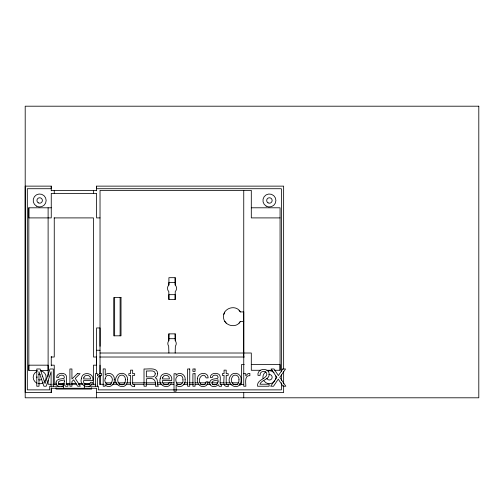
<?xml version="1.0" encoding="UTF-8"?>
<svg xmlns="http://www.w3.org/2000/svg" width="504" height="504" viewBox="0 0 504 504"><rect width="100%" height="100%" fill="white"/><g stroke="black" fill="none" stroke-linecap="round" stroke-linejoin="round"><path stroke-width="0.76" d="M37.309 370.383L28.823 370.383L28.823 207.793L51.257 207.793M51.257 190.84L51.257 186.133L25.2 186.133L25.2 392.54L51.257 392.54L51.257 387.834M51.257 365.86L51.257 356.441M96.579 373.647L96.579 327.946L100.031 327.946L100.031 346.279M96.579 190.833L96.579 186.133L283.639 186.133L283.639 368.997M100.031 375.184L100.031 384.426L100.031 374.989M100.031 365.173L100.031 373.647L100.031 190.38L251.301 190.38L251.301 217.904L280.067 217.904M168.909 353.014L168.664 346.084A4.227 4.227 0 0 1 168.695 340.943L168.909 333.862L175.159 333.862L175.398 340.981A4.227 4.227 0 0 1 175.367 346.122L175.159 353.014M168.909 299.502L168.909 294.664L175.159 294.664L175.159 299.502L168.909 299.502L168.808 291.539A4.555 4.555 0 0 1 168.808 285.1L168.909 282.517L175.159 282.517M175.159 340.736L175.159 333.862M175.159 299.502L175.253 291.539A4.555 4.555 0 0 0 175.253 285.1L175.159 277.679L168.909 277.679L168.909 285.025M239.86 385.163L239.86 383.607M243.747 357.021L243.753 311.919L240.364 311.919C236.137 304.164 223.121 307.881 223.53 316.682C223.108 325.496 236.118 329.194 240.364 321.457L243.753 321.451M274.623 370.276L280.067 370.276L280.067 364.594L251.301 364.594M281.377 382.794L281.377 389.869L98.305 389.869L98.305 386.272L88.981 386.272M281.377 380.438L281.377 374.938M281.377 371.794L281.377 188.723L96.579 188.723L96.579 186.133M283.639 385.478L283.639 392.54L96.579 392.54M283.639 383.909L283.639 371.354M223.839 314.332L224.746 312.133M239.079 323.127L240.37 321.451M51.257 190.38L96.579 190.38M251.301 207.793L280.067 207.793L280.067 370.276M54.054 217.904L93.473 217.904L93.473 357.021L96.579 357.021L96.579 365.173L93.473 365.173L93.473 384.426M100.031 217.904L96.579 217.904L96.579 193.372L51.257 193.372L51.257 217.904L28.823 217.904L28.823 207.793M168.909 338.701L175.159 338.701M96.579 350.249L100.031 350.249M100.031 353.014L251.301 353.014L251.301 370.276L260.631 370.276M51.257 357.021L54.256 357.021L54.256 217.904M99.723 357.021L244.32 357.021M244.289 364.594L241.454 364.594L241.454 384.457M51.257 365.173L54.256 365.173L54.256 384.426M266.849 370.276L272.292 370.276M40.396 370.383L48.113 370.383L48.113 207.793M243.753 373.653L245.757 373.653L245.757 375.826L248.006 373.603L249.871 373.433L249.871 375.663C244.301 374.932 245.845 383.097 245.864 386.228L243.753 386.228L243.747 190.38M105.487 382.832L111.775 382.832M113.35 382.832L116.493 382.832M118.062 382.832L125.137 382.832M126.706 382.832L130.637 382.832M132.206 382.832L155.78 382.832M157.355 382.832L161.28 382.832M162.855 382.832L169.924 382.832M171.499 382.832L173.855 382.832M176.211 382.832L182.498 382.832M184.067 382.832L187.998 382.832M189.573 382.832L193.498 382.832M195.073 382.832L198.217 382.832M199.786 382.832L206.073 382.832M207.642 382.832L210.004 382.832M211.573 382.832L217.86 382.832M220.216 382.832L224.148 382.832M225.716 382.832L230.435 382.832M232.004 382.832L238.291 382.832M58.395 383.468L64.588 383.468M66.131 383.468L69.999 383.468M71.543 383.468L76.186 383.468M78.504 383.468L82.373 383.468M83.922 383.468L90.109 383.468M51.257 384.269L48.113 384.269L48.113 380.413M52.819 384.269L56.587 384.269M58.124 384.269L63.813 384.269M66.106 384.269L70.447 384.269M71.543 384.269L76.614 384.269M78.158 384.269L82.782 384.269M84.073 384.269L90.329 384.269M91.218 384.269L95.81 384.269M58.905 386.272L49.688 386.272L49.688 389.869L27.323 389.869L27.323 188.723L51.257 188.723L51.257 186.133M61.973 386.272L63.51 386.272M100.031 384.269L103.956 384.269M106.312 384.275L111.025 384.281M112.594 384.281L117.306 384.287M118.881 384.287L124.375 384.294M125.95 384.294L130.662 384.3M133.012 384.306L144.012 384.313M145.58 384.319L155.793 384.331M157.361 384.331L162.074 384.338M163.643 384.338L168.355 384.344M169.924 384.344L173.855 384.35M176.992 384.35L180.923 384.357M183.28 384.357L187.992 384.363M189.561 384.369L193.486 384.369M195.061 384.369L198.986 384.376M200.554 384.376L205.267 384.382M206.835 384.388L210.767 384.388M212.335 384.394L216.26 384.394M220.191 384.401L231.185 384.413M232.754 384.413L237.466 384.42M239.041 384.42L243.747 384.426M239.079 310.237L240.37 311.913M224.746 321.237L226.195 323.127M240.055 383.588L240.446 385.106M243.747 392.54L243.747 397.801M175.159 277.679L175.159 285.025M168.909 333.862L168.909 340.736M120.116 297.549L120.116 335.815M114.647 297.549L114.647 335.815M97.518 386.228C97.499 383.097 95.955 374.932 101.518 375.663L101.518 373.433L99.653 373.603L97.411 375.826L97.411 373.653L95.401 373.653L95.401 386.228M96.579 397.801L96.579 388.275L51.257 388.275L51.257 392.54M93.473 190.38L93.473 193.372M91.652 387.677L91.652 389.082L56.076 389.082L56.076 387.677M84.325 385.604L84.325 388.275M63.51 384.936L63.51 388.275M56.076 383.468L56.076 384.269M54.256 190.38L54.256 193.372M53.304 386.228L53.304 368.985L49.99 368.985L45.07 383.563L40.118 368.985L36.773 368.985L36.773 386.228L39.003 386.228L38.94 371.681L43.898 386.228L46.21 386.228L51.131 371.681L51.08 386.228M48.113 376.551L48.113 365.173L28.823 365.173L28.823 370.383M275.783 376.003A6.495 6.495 0 0 1 275.411 379.751M274.812 380.879A6.495 6.495 0 0 1 264.014 380.879M263.044 378.536A6.495 6.495 0 0 1 265.803 371.87M268.147 370.9A6.495 6.495 0 0 1 274.006 372.676M40.931 370.9A6.495 6.495 0 0 1 44.258 381.862M43.275 382.668A6.495 6.495 0 0 1 38.398 383.639M37.183 383.267A6.495 6.495 0 0 1 37.183 371.272M268.878 374.585A2.734 2.734 0 0 1 272.053 376.564A2.734 2.734 0 0 1 270.289 379.859A2.734 2.734 0 0 1 266.887 378.315M41.599 379.203A2.734 2.734 0 0 1 38.619 379.796M36.987 377.805A2.734 2.734 0 0 1 36.987 376.734M38.619 374.743A2.734 2.734 0 0 1 40.2 374.585M42.191 376.223A2.734 2.734 0 0 1 42.349 376.734M182.939 379.865C184.206 384.527 176.791 386.996 176.167 381.73C173.792 375.234 183.261 372.229 182.939 379.865M105.191 378.668C103.005 383.544 110.735 387.563 111.882 381.818C114.421 376.211 106.432 372.002 105.191 378.668M114.257 379.701C115.246 384.697 108.423 389.416 105.134 384.621L105.134 386.228L103.188 386.228L103.188 368.922L105.242 368.922L105.242 375.184C108.448 370.913 115.252 374.711 114.257 379.701M127.581 379.676C127.493 392.83 109.67 384.854 117.476 375.171A5.191 5.191 0 0 1 120.506 373.407C124.293 372.462 128.003 375.826 127.581 379.676M197.492 378.724C196.125 383.443 201.008 388.59 205.638 385.944A4.316 4.316 0 0 0 207.541 383.941L208.152 381.78L206.098 381.78C205.852 383.67 204.095 385.207 202.154 384.703A2.589 2.589 0 0 1 200.441 383.494C196.541 379.222 203.755 370.988 206.098 377.88L208.152 377.88C208.07 371.152 197.284 372.406 197.492 378.724M241.183 379.676C241.088 392.83 223.266 384.854 231.071 375.171A5.191 5.191 0 0 1 234.108 373.407C237.888 372.462 241.605 375.826 241.183 379.676M81.371 378.737C78.832 386.159 90.928 390.134 92.572 382.284L90.493 382.284C89.473 386.467 82.675 385.075 83.532 380.614L92.749 380.614C94.765 372.626 81.868 370.717 81.371 378.737M160.215 378.737C157.676 386.159 169.779 390.134 171.417 382.284L169.344 382.284C168.317 386.467 161.519 385.075 162.382 380.614L171.593 380.614C173.615 372.626 160.713 370.717 160.215 378.737M185.094 379.663C186.203 384.621 179.626 389.39 176.142 384.817L176.142 391.243L174.025 391.243L174.025 373.716L176.079 373.716L176.079 375.379C179.141 370.881 186.026 374.686 185.094 379.663M155.314 373.855C155.358 378.321 148.957 376.57 146.355 376.885L146.355 370.988C148.951 371.391 155.201 369.401 155.314 373.855M56.057 382.101C55.075 386.946 62.181 388.111 64.48 384.565L65.482 386.303L67.883 386.284L67.883 384.728L66.623 384.596C65.621 381.232 68.683 374.598 63.517 373.559C60.707 372.79 56.398 373.911 56.637 377.496L58.609 377.496C58.659 374.957 61.904 374.686 63.661 375.619L64.43 377.187L63.926 378.409C61.305 379.109 56.763 378.586 56.057 382.101M209.752 382.101C208.769 386.946 215.869 388.111 218.169 384.565L219.177 386.303L221.571 386.284L221.571 384.728L220.311 384.596C219.309 381.232 222.371 374.598 217.211 373.559C214.395 372.79 210.092 373.911 210.326 377.496L212.297 377.496C212.354 374.957 215.592 374.686 217.356 375.619L218.125 377.187L217.615 378.409C214.994 379.109 210.458 378.586 209.752 382.101M269.205 374.396C269.18 379.884 261.488 379.663 259.938 384.231L269.123 384.231L269.123 386.228L257.582 386.228C256.693 379.531 265.545 379.663 266.868 374.491C266.95 369.716 259.163 370.761 260.14 375.379L257.991 375.379C256.813 368.059 269.331 367.196 269.205 374.396M125.376 379.739C125.572 389.258 114.036 383.676 118.919 376.614A2.873 2.873 0 0 1 120.834 375.228C123.581 374.441 125.729 377.131 125.376 379.739M238.972 379.739C239.167 389.258 227.638 383.676 232.514 376.614A2.873 2.873 0 0 1 234.429 375.228C237.182 374.441 239.324 377.131 238.972 379.739M157.683 373.634L157.046 376.167L155.251 377.754C158.527 378.945 156.7 383.021 157.884 385.459L158.344 386.228L155.478 386.228C156.24 379.487 153.159 377.313 146.355 378.832L146.355 386.228L144.018 386.228L144.018 368.985C148.094 369.375 157.437 366.893 157.683 373.634M64.373 381.534C64.544 384.407 59.982 386.114 58.363 383.701C57.399 379.966 62.345 380.948 64.373 379.833L64.373 381.534M218.062 381.534C218.232 384.407 213.671 386.114 212.058 383.701C211.088 379.966 216.033 380.948 218.062 379.833L218.062 381.534M83.885 377.458L83.588 378.939L90.575 378.939C90.991 375.033 85.094 373.785 83.885 377.458M162.729 377.458L162.439 378.939L169.426 378.939C169.835 375.033 163.945 373.785 162.729 377.458M282.776 368.985L278.41 375.581L274.006 368.985L271.083 368.985L276.872 377.389L270.692 386.228L273.514 386.228L278.29 379.14L282.939 386.228L285.837 386.228L279.77 377.389L285.56 368.985L282.776 368.985M77.358 373.653L71.933 378.995L71.933 368.985L69.905 368.985L69.905 386.228L71.933 386.228L71.933 381.509L73.704 379.89L77.629 386.228L80.325 386.228L75.241 378.365L80.06 373.653L77.358 373.653M134.662 386.228C128.249 388.086 130.838 378.58 130.517 375.379L128.816 375.379L128.816 373.653L130.517 373.653L130.517 370.144L132.653 370.144L132.653 373.653L134.662 373.653L134.662 375.379L132.653 375.379L132.653 383.588L133.1 384.47L134.662 384.565L134.662 386.228M228.205 386.228C221.792 388.086 224.381 378.58 224.066 375.379L222.358 375.379L222.358 373.653L224.066 373.653L224.066 370.144L226.202 370.144L226.202 373.653L228.205 373.653L228.205 375.379L226.202 375.379L226.202 383.588L226.643 384.47L228.205 384.565L228.205 386.228M478.8 106.199L25.2 106.199L25.2 397.801L478.8 397.801L478.8 106.199M121.023 297.549L113.734 297.549L113.734 335.815L121.023 335.815L121.023 297.549M189.737 368.985L187.62 368.985L187.62 386.228L189.737 386.228L189.737 368.985M195.054 368.985L192.906 368.985L192.906 371.379L195.054 371.379L195.054 368.985M195.054 373.716L192.906 373.716L192.906 386.228L195.054 386.228L195.054 373.716M266.169 206.104A6.495 6.495 0 0 0 275.909 200.485A6.495 6.495 0 0 0 266.169 194.859A6.495 6.495 0 0 0 266.169 206.104M268.046 202.847A2.734 2.734 0 0 0 272.147 200.485A2.734 2.734 0 0 0 268.046 198.116A2.734 2.734 0 0 0 268.046 202.847M36.42 206.104A6.495 6.495 0 0 0 46.16 200.485A6.495 6.495 0 0 0 36.42 194.859A6.495 6.495 0 0 0 36.42 206.104M38.298 202.847A2.734 2.734 0 0 0 42.399 200.485A2.734 2.734 0 0 0 38.298 198.116A2.734 2.734 0 0 0 38.298 202.847"/></g></svg>
